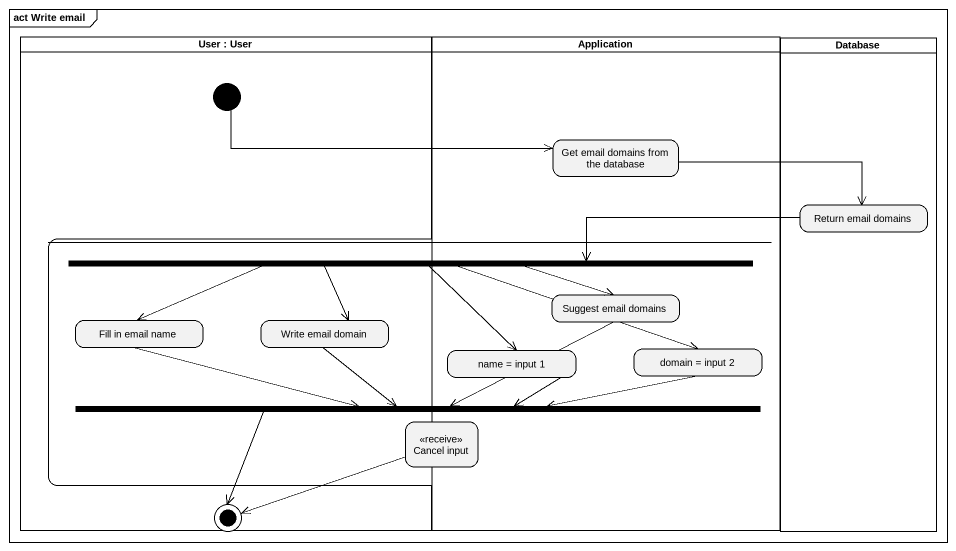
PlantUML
@startuml
mainframe act Write email
hide empty description
state "User : User" as User <<partition>> {
  state initial1 <<start>>
  state final1 <<end>>
}
state Application <<partition>> {
  state "Get email domains from the database" as Get_email_domains_from_the
  state "Suggest email domains" as Suggest_email_domains
  state "name = input 1" as name_input_1
  state "domain = input 2" as domain_input_2
}
state "Database" as Database_ <<partition>> {
  state "Return email domains" as Return_email_domains
}
state " " as state1 {
  state fork1 <<fork>>
  state "Fill in email name" as Fill_in_email_name
  state "Write email domain" as Write_email_domain
  state fork2 <<join>>
  state "Cancel input" as Cancel_input <<receive>>
}
initial1 -right-> Get_email_domains_from_the
Get_email_domains_from_the -right-> Return_email_domains
Return_email_domains -left-> fork1
fork1 -right-> Suggest_email_domains
fork1 -left-> Fill_in_email_name
fork1 --> Write_email_domain
fork1 --> name_input_1
fork1 -right-> domain_input_2
Suggest_email_domains -left-> fork2
Fill_in_email_name -right-> fork2
Write_email_domain --> fork2
name_input_1 -left-> fork2
domain_input_2 -left-> fork2
fork2 -left-> final1
Cancel_input -left-> final1
@enduml
